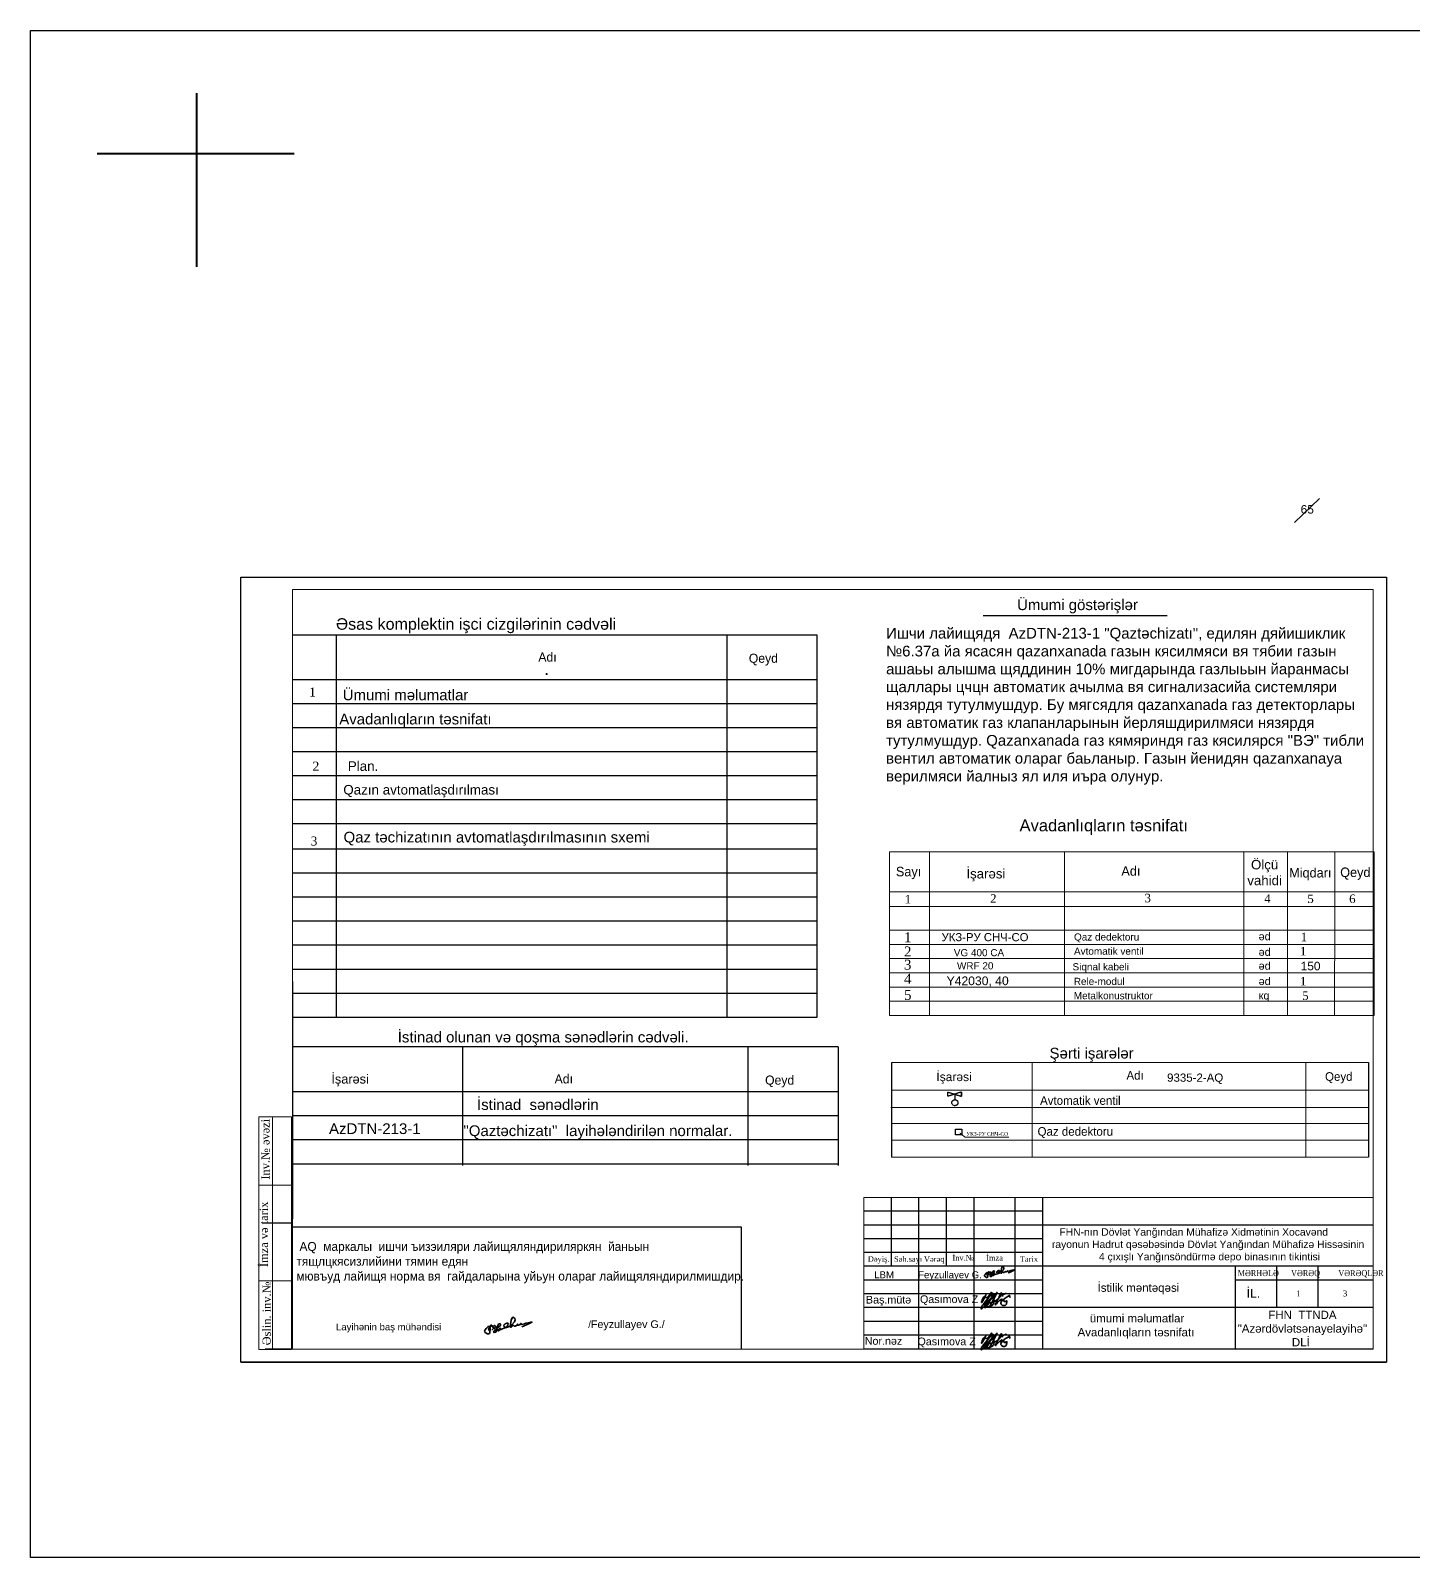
# Model space of a CAD drawing. Header units: metres. Extents: x -32726 to 456644, y -316542 to -32152.
# Drawn here: x -32726 to 17768, y -316542 to -260763 of the extents above; entities that cross this region are included whole.
import ezdxf

# ---------------------------------------------------------------- set-up
doc = ezdxf.new("R2010")
doc.units = ezdxf.units.M
doc.header["$LTSCALE"] = 0.5
doc.linetypes.add('ACAD_ISO02W100', pattern=[15, 12, -3])
doc.linetypes.add('DUZ', pattern=[0])
for name, color, linetype, lineweight in [('0_Ном._пера__21', 7, 'Continuous', 35), ('text', 7, 'Continuous', 5), ('Йїейбїбйещ_Pen_No__255', 7, 'Continuous', 13), ('окна', 140, 'Continuous', 9), ('перегородка', 130, 'Continuous', 20), ('перегородка_Ном._пера__1', 7, 'Continuous', 15), ('размер2_Ном._пера__1', 7, 'Continuous', 15), ('Таблица 05', 7, 'Continuous', 5)]:
    doc.layers.add(name, color=color, linetype=linetype, lineweight=lineweight)
for name, color, linetype in [('_штамп рамка', 7, 'Continuous'), ('Künc ştampının yazısı', 7, 'Continuous'), ('ramka', 7, 'Continuous'), ('Text blocks', 7, 'Continuous'), ('Trees', 92, 'Continuous'), ('ventilaciya', 3, 'Continuous'), ('YAZI', 51, 'Continuous'), ('ФОРМАТ', 7, 'Continuous')]:
    doc.layers.add(name, color=color, linetype=linetype)
doc.styles.add('Arial', font='arial.ttf', dxfattribs={"height": 200})
doc.styles.add('ARİAL', font='arial.ttf')
doc.styles.add('eeee', font='az97l01.TTF')
doc.styles.add('GENERATED_STYLE_1', font='arial.ttf')
doc.styles.get("Standard").update_dxf_attribs({"font": 'arial.ttf', "height": 1})
doc.styles.add('Standart', font='times.ttf')
doc.styles.add('Times New  Roman', font='times.ttf')
doc.styles.add('Times New Roman', font='times.ttf', dxfattribs={"height": 200})
doc.styles.add('TNR', font='times.ttf', dxfattribs={"height": 10})
doc.styles.add('СГЕНЕРИР_СТИЛЬ_2', font='')
doc.styles.add('СГЕНЕРИР_СТИЛЬ_3', font='A3TI(LB).TTF')
doc.styles.get('СГЕНЕРИР_СТИЛЬ_2').set_extended_font_data('Arial Кириллический')

msp = doc.modelspace()

# ---------------------------------------------------------------- linework, layer by layer
at = {"color": 1, "lineweight": 40}
for p, q in [((-26668, -263048), (-26668, -269396)), ((-30299, -265250), (-23103, -265250))]:
    msp.add_line(p, q, dxfattribs=at)
for p, q in [((2058, -282130), (8774, -282130)), ((-23157, -282835), (-16440, -282835))]:
    msp.add_line(p, q)
at = {"color": 0}
for p, q in [((-23157, -282835), (-4012, -282835)), ((-21572, -282835), (-21572, -296815)), ((-7304, -282879), (-7304, -296815)), ((-4012, -282835), (-4012, -296815)), ((-4012, -284481), (-23157, -284481)), ((-4012, -285359), (-23157, -285359)), ((-4012, -286237), (-23157, -286237)), ((-4012, -287115), (-23157, -287115)), ((-4012, -287993), (-23157, -287993)), ((-4012, -288870), (-23157, -288870)), ((-4012, -289743), (-23157, -289743)), ((-4012, -290664), (-23157, -290664)), ((-4012, -291542), (-23157, -291542)), ((-4012, -292420), (-23157, -292420)), ((-4012, -293298), (-23157, -293298)), ((-4012, -294170), (-23157, -294170)), ((-4012, -295064), (-23157, -295064)), ((-23158, -295503), (-23158, -304171)), ((-4012, -295942), (-23157, -295942)), ((-4012, -296815), (-23157, -296815)), ((-3239, -297890), (-23128, -297890)), ((-16955, -297890), (-16955, -302224)), ((-6531, -297890), (-6531, -302224)), ((-3239, -297890), (-3239, -302224)), ((-3239, -299536), (-23128, -299536)), ((-3239, -300414), (-23128, -300414)), ((-3239, -301292), (-23128, -301292)), ((-3239, -302169), (-23128, -302169)), ((-23157, -304463), (-6783, -304463)), ((-6783, -304463), (-6783, -308927)), ((-25046, -309412), (16780, -309412))]:
    msp.add_line(p, q, dxfattribs=at)
at = {"color": 0, "ltscale": 2}
for p, q in [((-1293, -298463), (-1293, -301914)), ((16127, -298463), (16127, -301914))]:
    msp.add_line(p, q, dxfattribs=at)
at = {"color": 0, "lineweight": 25, "ltscale": 0.25}
for p, q in [((-24164, -304314), (-23157, -304314)), ((-24164, -308927), (-23157, -308927))]:
    msp.add_line(p, q, dxfattribs=at)
at = {"color": 0}
msp.add_lwpolyline([(-25046, -280733), (16780, -280733), (16780, -309412), (-25046, -309412)], close=True, dxfattribs=at)
msp.add_lwpolyline([(-25046, -309412), (16780, -309412)], dxfattribs=at)
at = {"layer": '0_Ном._пера__21', "color": 5, "linetype": 'Continuous', "flags": 128}
for points in [[(2197, -306198, -0.300634), (2217, -306168, 0.28025), (2216, -306143, 0.268779), (2186, -306138, 0.122192), (2106, -306247), (2107, -306266, 0.09999), (2171, -306310, 0.200398), (2217, -306307, 0.312914), (2218, -306242, -0.293794)], [(-16002, -308196, -0.300634), (-15972, -308149, 0.28025), (-15973, -308110, 0.268779), (-16020, -308101, 0.122192), (-16145, -308272), (-16143, -308302, 0.09999), (-16044, -308372, 0.200398), (-15972, -308366, 0.312914), (-15969, -308265, -0.293794)]]:
    msp.add_lwpolyline(points, format="xyb", close=True, dxfattribs=at)
for points in [[(2221, -306248, 0.20271), (2236, -306200, -0.083217), (2243, -306119, -0.540975), (2276, -306113), (2288, -306141)], [(2293, -306148), (2319, -306125, -1.034501), (2353, -306152), (2273, -306225)], [(2288, -306141), (2329, -306193), (2364, -306201), (2466, -306124, 1.24964), (2427, -306088, 0.079258), (2371, -306205), (2371, -306255), (2366, -306274), (2324, -306281), (2314, -306260), (2330, -306238), (2397, -306233), (2412, -306229), (2427, -306206), (2421, -306203), (2411, -306219), (2419, -306239), (2432, -306239), (2474, -306208), (2479, -306187), (2471, -306176), (2457, -306187), (2454, -306205), (2462, -306217), (2487, -306211), (2602, -306165), (2640, -306123), (2653, -306086), (2650, -306064), (2620, -306064), (2586, -306080), (2552, -306108), (2559, -306141), (2585, -306158), (2616, -306166), (2642, -306159), (2684, -306140), (2737, -306098), (2799, -306031), (2816, -305986), (2806, -305951), (2771, -305926), (2751, -305937), (2726, -305992), (2710, -306096), (2703, -306141), (2713, -306158), (2727, -306158), (2746, -306128), (2762, -306102), (2776, -306120), (2794, -306131), (2818, -306131), (2851, -306114), (2875, -306097), (2872, -306085), (2865, -306094), (2877, -306109), (2898, -306112), (2917, -306101), (2957, -306077), (2957, -306067), (2947, -306067), (2930, -306084), (2974, -306096), (3032, -306076), (3070, -306063), (3119, -306051), (3180, -306036), (3211, -306036), (3194, -306048), (3169, -306065), (3114, -306089), (3014, -306134), (2975, -306145)], [(2438, -306149), (2432, -306155, -0.434294), (2426, -306155, -0.160262), (2426, -306149), (2428, -306146), (2432, -306145), (2435, -306145)], [(-15861, -308106), (-15796, -308188), (-15741, -308200), (-15582, -308080, 1.24964), (-15643, -308023, 0.079258), (-15730, -308207), (-15730, -308285), (-15738, -308314), (-15804, -308326), (-15820, -308293), (-15794, -308259), (-15689, -308250), (-15666, -308244), (-15643, -308209), (-15651, -308204), (-15667, -308228), (-15654, -308259), (-15635, -308259), (-15569, -308212), (-15561, -308179), (-15573, -308162), (-15596, -308178), (-15601, -308207), (-15587, -308225), (-15549, -308216), (-15369, -308145), (-15310, -308078), (-15289, -308020), (-15294, -307986), (-15340, -307986), (-15394, -308012), (-15447, -308056), (-15436, -308107), (-15395, -308134), (-15346, -308146), (-15307, -308135), (-15240, -308106), (-15158, -308039), (-15060, -307934), (-15034, -307863), (-15049, -307808), (-15104, -307770), (-15135, -307787), (-15175, -307874), (-15199, -308037), (-15210, -308106), (-15195, -308133), (-15173, -308133), (-15144, -308087), (-15118, -308046), (-15096, -308073), (-15068, -308091), (-15031, -308091), (-14978, -308064), (-14940, -308037), (-14946, -308019), (-14957, -308034), (-14938, -308057), (-14905, -308062), (-14876, -308044), (-14813, -308007), (-14813, -307991), (-14829, -307991), (-14854, -308017), (-14786, -308036), (-14696, -308004), (-14636, -307985), (-14559, -307966), (-14463, -307942), (-14415, -307942), (-14442, -307961), (-14481, -307988), (-14567, -308026), (-14724, -308096), (-14784, -308112)], [(-15964, -308274, 0.20271), (-15941, -308199, -0.083217), (-15931, -308072, -0.540975), (-15878, -308063), (-15861, -308106)], [(-15852, -308117), (-15811, -308082, -1.034501), (-15758, -308124), (-15884, -308238)], [(-15625, -308119), (-15634, -308129, -0.434294), (-15644, -308129, -0.160262), (-15644, -308119), (-15640, -308114), (-15634, -308113), (-15629, -308113)]]:
    msp.add_lwpolyline(points, format="xyb", dxfattribs=at)
at = {"layer": '_штамп рамка', "linetype": 'ByBlock', "lineweight": 20}
for points in [[(-23194, -308943), (-24394, -308943), (-24394, -300443), (-23194, -300443)], [(-23894, -302943), (-24394, -302943), (-24394, -300443), (-23894, -300443)], [(-23194, -302943), (-23894, -302943), (-23894, -300443), (-23194, -300443)], [(-23894, -302943), (-24394, -302943), (-24394, -306443), (-23894, -306443)], [(-23894, -306443), (-23194, -306443), (-23194, -302943), (-23894, -302943)], [(-23894, -306443), (-24394, -306443), (-24394, -308943), (-23894, -308943)], [(-23194, -306443), (-23894, -306443), (-23894, -308943), (-23194, -308943)]]:
    msp.add_lwpolyline(points, close=True, dxfattribs=at)
at = {"layer": 'ramka', "color": 244, "linetype": 'DUZ', "lineweight": 30, "ltscale": 0.4, "true_color": 0x991b1e}
msp.add_line((14333, -277861), (13426, -278735), dxfattribs=at)
at = {"layer": 'ramka', "color": 1, "linetype": 'DUZ', "lineweight": 30, "ltscale": 0.4}
msp.add_lwpolyline([(-32726, -260763), (138190, -260763), (138190, -316542), (-32726, -316542)], close=True, dxfattribs=at)
at = {"layer": 'Trees', "color": 5, "lineweight": 35}
for points in [[(2172, -306931), (2084, -307102), (2045, -307164), (2007, -307224), (1999, -307224), (1999, -307215), (1999, -307201), (2005, -307181), (2021, -307136), (2046, -307081), (2073, -307036), (2096, -307010), (2108, -307004), (2117, -307004), (2123, -307012), (2142, -307044), (2155, -307051), (2174, -307054), (2201, -307050), (2219, -307038), (2235, -307026), (2313, -306925), (2362, -306851), (2285, -306968), (2275, -306994), (2091, -307369), (2055, -307416), (2011, -307457), (1994, -307463), (1982, -307461), (1978, -307455), (1978, -307445), (1978, -307431), (1983, -307419), (2035, -307331), (2070, -307285), (2128, -307209), (2253, -307062), (2386, -306918), (2399, -306904), (2416, -306890), (2423, -306890), (2427, -306895), (2424, -306907), (2418, -306927), (2311, -307145), (2209, -307324), (2190, -307355), (2162, -307391), (2136, -307414), (2127, -307418), (2118, -307418), (2115, -307412), (2115, -307403), (2115, -307391), (2119, -307380), (2136, -307349), (2189, -307265), (2227, -307217), (2358, -307064), (2555, -306858), (2563, -306858), (2437, -307124), (2274, -307406)], [(2250, -307006), (2295, -306977), (2327, -306964), (2368, -306953), (2398, -306945), (2424, -306945), (2443, -306945), (2451, -306952), (2466, -306965), (2471, -306987), (2465, -307010), (2439, -307044), (2400, -307073), (2335, -307096), (2301, -307123), (2290, -307137), (2341, -307109), (2360, -307097), (2394, -307075), (2421, -307080), (2435, -307090), (2449, -307120), (2453, -307140), (2455, -307169), (2449, -307227), (2443, -307256), (2433, -307279), (2414, -307302), (2393, -307326), (2368, -307343), (2339, -307361), (2303, -307377), (2279, -307385), (2253, -307387), (2222, -307386), (2195, -307383), (2166, -307376), (2141, -307366), (2119, -307349), (2107, -307324), (2107, -307304), (2114, -307283), (2128, -307271), (2148, -307264), (2162, -307259), (2186, -307255), (2210, -307251), (2285, -307239), (2318, -307235), (2358, -307227), (2375, -307223), (2405, -307213), (2439, -307204), (2497, -307177), (2542, -307146), (2587, -307112), (2633, -307069), (2672, -307027), (2695, -306988), (2708, -306958), (2722, -306922), (2727, -306900), (2727, -306881), (2721, -306874), (2714, -306878), (2706, -306891), (2686, -306919), (2673, -306949), (2644, -307006), (2623, -307057), (2604, -307104), (2585, -307137), (2556, -307192), (2540, -307225), (2525, -307263), (2512, -307295), (2504, -307314), (2509, -307314), (2520, -307295), (2538, -307273), (2567, -307246), (2600, -307210), (2630, -307184), (2658, -307160), (2684, -307135), (2710, -307116), (2730, -307104), (2740, -307104), (2740, -307111), (2733, -307133), (2719, -307155), (2708, -307173), (2705, -307186), (2705, -307196), (2713, -307190), (2828, -307094), (2893, -307042), (2964, -306996), (2995, -306976), (3018, -306967), (3025, -306967), (3020, -306979), (3013, -306996), (3007, -307011), (3010, -307021), (3017, -307025), (3032, -307025), (3048, -307031), (3059, -307035)], [(2800, -307117), (2750, -307169), (2730, -307192), (2712, -307221), (2700, -307239), (2700, -307251), (2704, -307268), (2712, -307286), (2723, -307299), (2735, -307311), (2750, -307326), (2768, -307334), (2789, -307341), (2810, -307344), (2834, -307343), (2850, -307340), (2866, -307332), (2888, -307316), (2901, -307299), (2911, -307286), (2911, -307266), (2911, -307243), (2916, -307209), (2922, -307182), (2922, -307171), (2916, -307169), (2911, -307169), (2891, -307175), (2846, -307191), (2827, -307194), (2820, -307190), (2817, -307180), (2817, -307166), (2817, -307138), (2817, -307125), (2808, -307121), (2796, -307127), (2782, -307136)], [(2762, -307005), (2767, -306973), (2767, -306954), (2797, -306933), (2847, -306912), (2875, -306902), (2886, -306898), (2893, -306898), (2899, -306905)], [(2172, -308424), (2084, -308595), (2045, -308657), (2007, -308717), (1999, -308717), (1999, -308708), (1999, -308694), (2005, -308673), (2021, -308629), (2046, -308574), (2073, -308528), (2096, -308503), (2108, -308497), (2117, -308497), (2123, -308505), (2142, -308537), (2155, -308544), (2174, -308547), (2201, -308542), (2219, -308531), (2235, -308519), (2313, -308418), (2362, -308343), (2285, -308460), (2275, -308487), (2091, -308862), (2055, -308909), (2011, -308950), (1994, -308956), (1982, -308954), (1978, -308948), (1978, -308938), (1978, -308924), (1983, -308912), (2035, -308824), (2070, -308778), (2128, -308702), (2253, -308555), (2386, -308411), (2399, -308397), (2416, -308383), (2423, -308383), (2427, -308388), (2424, -308400), (2418, -308420), (2311, -308638), (2209, -308817), (2190, -308848), (2162, -308884), (2136, -308907), (2127, -308911), (2118, -308911), (2115, -308905), (2115, -308896), (2115, -308884), (2119, -308873), (2136, -308842), (2189, -308757), (2227, -308710), (2358, -308557), (2555, -308351), (2563, -308351), (2437, -308617), (2274, -308899)], [(2250, -308499), (2295, -308470), (2327, -308457), (2368, -308445), (2398, -308438), (2424, -308438), (2443, -308438), (2451, -308444), (2466, -308458), (2471, -308480), (2465, -308503), (2439, -308537), (2400, -308565), (2335, -308589), (2301, -308616), (2290, -308630), (2341, -308601), (2360, -308590), (2394, -308568), (2421, -308572), (2435, -308583), (2449, -308613), (2453, -308633), (2455, -308662), (2449, -308720), (2443, -308749), (2433, -308772), (2414, -308794), (2393, -308819), (2368, -308836), (2339, -308854), (2303, -308870), (2279, -308878), (2253, -308880), (2222, -308879), (2195, -308876), (2166, -308869), (2141, -308859), (2119, -308842), (2107, -308817), (2107, -308797), (2114, -308776), (2128, -308764), (2148, -308756), (2162, -308751), (2186, -308748), (2210, -308744), (2285, -308732), (2318, -308728), (2358, -308720), (2375, -308716), (2405, -308706), (2439, -308697), (2497, -308669), (2542, -308639), (2587, -308604), (2633, -308562), (2672, -308520), (2695, -308481), (2708, -308451), (2722, -308415), (2727, -308393), (2727, -308374), (2721, -308366), (2714, -308371), (2706, -308384), (2686, -308412), (2673, -308442), (2644, -308499), (2623, -308550), (2604, -308596), (2585, -308630), (2556, -308685), (2540, -308718), (2525, -308756), (2512, -308787), (2504, -308806), (2509, -308806), (2520, -308788), (2538, -308766), (2567, -308739), (2600, -308703), (2630, -308676), (2658, -308653), (2684, -308627), (2710, -308609), (2730, -308596), (2740, -308596), (2740, -308603), (2733, -308625), (2719, -308648), (2708, -308665), (2705, -308679), (2705, -308689), (2713, -308683), (2828, -308586), (2893, -308535), (2964, -308489), (2995, -308469), (3018, -308460), (3025, -308460), (3020, -308472), (3013, -308488), (3007, -308504), (3010, -308514), (3017, -308518), (3032, -308518), (3048, -308524), (3059, -308528)], [(2762, -308498), (2767, -308466), (2767, -308446), (2797, -308425), (2847, -308405), (2875, -308395), (2886, -308391), (2893, -308391), (2899, -308397)], [(2800, -308610), (2750, -308662), (2730, -308685), (2712, -308714), (2700, -308732), (2700, -308744), (2704, -308761), (2712, -308779), (2723, -308792), (2735, -308804), (2750, -308819), (2768, -308826), (2789, -308834), (2810, -308837), (2834, -308835), (2850, -308833), (2866, -308825), (2888, -308809), (2901, -308792), (2911, -308779), (2911, -308759), (2911, -308736), (2916, -308702), (2922, -308674), (2922, -308664), (2916, -308661), (2911, -308661), (2891, -308668), (2846, -308684), (2827, -308687), (2820, -308683), (2817, -308672), (2817, -308659), (2817, -308631), (2817, -308618), (2808, -308614), (2796, -308620), (2782, -308629)]]:
    msp.add_lwpolyline(points, dxfattribs=at)
at = {"layer": 'окна', "color": 0, "ltscale": 2}
for p, q in [((-1361, -290760), (16328, -290760)), ((-1361, -290760), (-1361, -296742)), ((102, -290760), (102, -292762)), ((5029, -290760), (5029, -292762)), ((11577, -290760), (11577, -292762)), ((13172, -290760), (13172, -292762)), ((14893, -290760), (14893, -292762)), ((16328, -290760), (16328, -296742)), ((-1361, -292221), (16328, -292221)), ((-1361, -292762), (16328, -292762)), ((102, -292762), (101, -296742)), ((5029, -292762), (5022, -296742)), ((11569, -292595), (11569, -296742)), ((13169, -292762), (13169, -296742)), ((14893, -292762), (14891, -296742)), ((-1361, -293630), (16328, -293630)), ((-1361, -293630), (-1361, -296742)), ((-1361, -294148), (16328, -294148)), ((-1361, -294667), (16328, -294667)), ((-1361, -295186), (16328, -295186)), ((-1361, -295705), (16328, -295705)), ((-1361, -296223), (16328, -296223)), ((-1361, -296742), (16328, -296742)), ((-1293, -298463), (16127, -298463)), ((3852, -298463), (3852, -299466)), ((13838, -298463), (13833, -301914)), ((-1293, -299466), (16127, -299466)), ((3852, -299466), (3852, -301914)), ((-1311, -300106), (16108, -300106)), ((-1293, -300690), (16127, -300690)), ((-1293, -301302), (16127, -301302)), ((-1293, -301914), (16127, -301914))]:
    msp.add_line(p, q, dxfattribs=at)
at = {"layer": 'Таблица 05', "color": 0, "linetype": 'ACAD_ISO02W100', "lineweight": 30}
for p, q in [((769, -299696), (769, -299541)), ((769, -299541), (1264, -299696)), ((1264, -299541), (769, -299696)), ((1024, -299623), (1024, -299816)), ((1264, -299541), (1264, -299696)), ((1264, -299696), (1264, -299541))]:
    msp.add_line(p, q, dxfattribs=at)
at = {"layer": 'Таблица 05', "color": 0, "linetype": 'ACAD_ISO02W100', "lineweight": 13}
for p, q in [((1208, -301040), (1385, -301183)), ((1385, -301183), (2998, -301183))]:
    msp.add_line(p, q, dxfattribs=at)
at = {"layer": 'Таблица 05', "color": 0, "linetype": 'ACAD_ISO02W100', "lineweight": 30}
msp.add_lwpolyline([(1043, -300897), (1278, -300897), (1278, -301100), (1043, -301100)], close=True, dxfattribs=at)
msp.add_circle((1024, -299931), 110, dxfattribs=at)
at = {"layer": 'ФОРМАТ', "color": 0, "lineweight": 5}
for p, q in [((-23157, -281182), (-23157, -308927)), ((16296, -281182), (-23157, -281182)), ((16296, -281182), (16296, -308928)), ((16296, -308928), (-23931, -308928))]:
    msp.add_line(p, q, dxfattribs=at)
at = {"layer": 'ФОРМАТ', "lineweight": 18}
for points in [[(16299, -303393), (-2297, -303393)], [(-2297, -308922), (-2297, -303393)], [(4236, -303393), (-2297, -303393)], [(16299, -308922), (16299, -303393)], [(16299, -308922), (-2297, -308922)]]:
    msp.add_lwpolyline(points, dxfattribs=at)
at = {"layer": 'ФОРМАТ'}
for points in [[(-1292, -305906), (-1292, -303393)], [(-287, -308922), (-287, -303393)], [(718, -305906), (718, -303393)], [(1723, -308922), (1723, -303393)], [(3231, -308922), (3231, -303393)], [(4236, -308922), (4236, -303393)], [(4236, -303896), (-2297, -303896)], [(4236, -304399), (-2297, -304399)], [(16299, -304399), (4236, -304399)], [(4236, -304901), (-2297, -304901)], [(4236, -305404), (-2297, -305404)], [(16299, -305906), (-2297, -305906)], [(11273, -308922), (11273, -305906)], [(12781, -307414), (12781, -305906)], [(14289, -307414), (14289, -305906)], [(4236, -306409), (-2297, -306409)], [(16299, -306409), (11273, -306409)], [(4236, -306912), (-2297, -306912)], [(4236, -307414), (-2297, -307414)], [(16299, -307414), (4236, -307414)], [(4236, -307917), (-2297, -307917)], [(4236, -308420), (-2297, -308420)]]:
    msp.add_lwpolyline(points, dxfattribs=at)

# ---------------------------------------------------------------- texts
at = {"color": 0, "lineweight": 25, "ltscale": 2, "style": 'ARİAL'}
msp.add_text(' Əsas komplektin işci cizgilərinin cədvəli  ', height=420.34, dxfattribs=at).set_placement((-21737, -282652))
at = {"color": 0, "style": 'Times New  Roman'}
msp.add_text('.', height=439, dxfattribs=at).set_placement((-13967, -284301))
at = {"color": 7, "lineweight": 25, "insert": (5500, -281799), "char_height": 391.98, "width": 11959.36, "attachment_point": 5, "style": 'ARİAL'}
msp.add_mtext('\\A1;{\\fArial|b0|i0|c238|p34;Ümumi} {\\fArial|b0|i0|c238|p34;göstərişlər}', dxfattribs=at)
at = {"color": 0}
for s, insert, char_height, width, attachment_point, style in [('{\\fArial (Azeri Lat)|b0|i0|c204|p34;Ишчи лайищядя  AzDTN-213-1 "Qazt\\fArial|b0|i0|c238|p38;ə\\fArial (Azeri Lat)|b0|i0|c204|p34;chizat\\fArial|b0|i0|c238|p38;ı\\fArial (Azeri Lat)|b0|i0|c204|p34;", едилян дяйишиклик №6.37а йа ясасян qazanxanada газын кясилмяси вя тябии газын ашаьы алышма щяддинин 10% мигдарында газлыьын йаранмасы щаллары цчцн автоматик ачылма вя сигнализасийа системляри нязярдя тутулмушдур. Бу мягсядля qazanxanada газ детекторлары вя автоматик газ клапанларынын йерляшдирилмяси нязярдя тутулмушдур. Qazanxanada газ кямяриндя газ кясилярся "ВЭ" тибли вентил автоматик олараг баьланыр. Газын йенидян qazanxanaya верилмяси йалныз ял иля иъра олунур.}', (-1487, -282583), 391.407, 17538.36, 1, 'СГЕНЕРИР_СТИЛЬ_2'), ('\\A1;{\\fArial|b0|i0|c238|p34;Avadanlıqların təsnifatı}', (-18673, -285974), 391.41, 12204.94, 5, 'ARİAL'), ('\\A1;{\\fArial|b0|i0|c238|p34;Avadanlıqların təsnifatı}', (6460, -289865), 432.81, 13495.81, 5, 'ARİAL'), ('   {\\H1.5679x;  "Qazt\\fArial|b0|i0|c238|p34;əchizatı"\\fArial|b0|i0|c204|p34;  l\\fArial|b0|i0|c238|p34;ayihələndirilən normalar.\\fArial|b0|i0|c204|p34; }', (-17515, -300757), 250, 17538.36, 1, 'Arial'), ('\\A1;Avadanl{\\fArial|b0|i0|c238|p34;ı}qlar{\\fArial|b0|i0|c238|p34;ı}n t{\\fArial|b0|i0|c238|p34;ə}snifat{\\fArial|b0|i0|c238|p34;ı}', (7636, -308360), 300, 12204.94, 5, 'ARİAL')]:
    msp.add_mtext(s, dxfattribs=dict(at, insert=insert, char_height=char_height, width=width, attachment_point=attachment_point, style=style))
at = {"color": 7, "width": 33269.75, "attachment_point": 5, "style": 'ARİAL'}
for s, insert, char_height in [('{\\fArial|b0|i0|c238|p34;Ümumi məlumatlar}', (-19034, -285034), 391.41), ('ümumi m{\\fArial|b0|i0|c238|p34;ə}lumatlar', (7675, -307807), 300)]:
    msp.add_mtext(s, dxfattribs=dict(at, insert=insert, char_height=char_height))
at = {"lineweight": 18, "insert": (-22734, -287636), "char_height": 300, "width": 4100.8, "attachment_point": 4, "style": 'ARİAL'}
msp.add_mtext('         {\\H1.1667x;    \\fArial|b0|i0|c238|p34;Plan.}', dxfattribs=at)
at = {"color": 0, "lineweight": 18, "insert": (-21307, -288322), "char_height": 350, "width": 10543.73, "attachment_point": 1, "style": 'ARİAL'}
msp.add_mtext('{\\fArial|b0|i0|c238|p34;Qazın avtomatlaşdırılması}', dxfattribs=at)
at = {"color": 0, "linetype": 'ByBlock', "lineweight": -2, "attachment_point": 4}
for s, insert, char_height, width, style in [('УКЗ-РУ СНЧ-СО', (537, -293883), 296.02, 8761.6, 'ARİAL'), ('AzDTN-213-1 ', (-21829, -300881), 391.98, 10063.42, 'Arial')]:
    msp.add_mtext(s, dxfattribs=dict(at, insert=insert, char_height=char_height, width=width, style=style))
at = {"linetype": 'ByBlock', "lineweight": 20, "char_height": 300, "attachment_point": 1, "rotation": 90, "style": 'TNR'}
for s, insert, width in [('{\\fTimes New Roman|b0|i0|c238|p18; Inv.№ əvəzi}', (-24301, -302853), 4158.84), ('{\\fTimes New Roman|b0|i0|c238|p18;İmza və tarix}', (-24358, -305934), 5529.19), ('Ə{\\fTimes New Roman|b0|i0|c238|p18;slin. inv.№}', (-24254, -308795), 4835.15)]:
    msp.add_mtext(s, dxfattribs=dict(at, insert=insert, width=width))
at = {"color": 0, "linetype": 'ByBlock', "lineweight": -2, "insert": (1437, -301068), "char_height": 134.29, "width": 3974.68, "attachment_point": 4}
msp.add_mtext('{\\fTimes New Roman|b0|i0|c204|p18;УКЗ-РУ СНЧ-СО}', dxfattribs=at)
at = {"color": 0, "lineweight": -2, "ltscale": 2, "insert": (-23019, -304372), "char_height": 387.619, "width": 16658.03, "attachment_point": 1, "style": 'eeee'}
msp.add_mtext(' \\P{\\H0.7778x; \\H1.078x;AQ  \\fA3 Arial AzLat|b0|i0|c204|p34;маркалы  ишчи ъизэиляри лайищяляндириляркян  йаньын тящлцкясизлийини тямин едян\\Pмювъуд лайищя норма вя  гайдаларына уйьун олараг лайищяляндирилмишдир.     \\H1.0501x;           \\H1.1358x;           \\P }', dxfattribs=at)
at = {"color": 7, "linetype": 'ByBlock', "lineweight": 20, "insert": (44, -306255), "char_height": 251.955, "width": 4470.77, "attachment_point": 5}
msp.add_mtext('{\\fArial|b0|i0|c238|p34;LBM  \\fArial|b0|i0|c0|p34;   \\fArial|b0|i0|c238|p34; \\fArial|b0|i0|c0|p34;   \\fArial|b0|i0|c238|p34;Feyzullayev G.}', dxfattribs=at)
at = {"lineweight": 13, "insert": (6235, -306733), "char_height": 300, "width": 6308.87, "attachment_point": 4}
msp.add_mtext('{\\fArial|b0|i0|c238|p34;İstilik məntəqəsi}', dxfattribs=at)
at = {"lineweight": 20}
for s, insert, char_height, width, attachment_point in [('{\\fArial|b0|i0|c238|p34;\\H1.12x;Baş.mütə\\H0.89286x;   \\fArial|b0|i0|c204|p34; \\fArial|b0|i0|c238|p34;  }', (-2224, -307169), 250, 4279.93, 4), ('{\\fArial|b0|i0|c238|p34; FHN  TTNDA\\P "Az\\fArial|b0|i0|c0|p34;ə\\fArial|b0|i0|c238|p34;rdövl\\fArial|b0|i0|c0|p34;ə\\fArial|b0|i0|c238|p34;tsənayelayih\\fArial|b0|i0|c0|p34;ə\\fArial|b0|i0|c238|p34;" DLİ}', (13655, -308180), 300, 5000, 5), ('{\\fArial|b0|i0|c0|p34;\\H1.12x;Nor\\fArial|b0|i0|c238|p34;.\\fArial|b0|i0|c0|p34;n\\fArial|b0|i0|c238|p34;ə\\fArial|b0|i0|c0|p34;z\\fArial|b0|i0|c238|p34;\\H0.89286x;   \\fArial|b0|i0|c0|p34; \\fArial|b0|i0|c238|p34;  }', (-2267, -308634), 250, 4279.93, 4)]:
    msp.add_mtext(s, dxfattribs=dict(at, insert=insert, char_height=char_height, width=width, attachment_point=attachment_point))
at = {"color": 7, "lineweight": 20, "char_height": 250, "width": 5564.42, "attachment_point": 5}
for s, insert in [('{\\fArial|b0|i0|c238|p34;    \\fArial|b0|i0|c204|p34;   \\fArial|b0|i0|c238|p34;     \\fArial|b0|i0|c0|p34;\\H1.12x;Qas\\fArial|b0|i0|c238|p34;ımova Z}', (233, -307147)), ('{\\fArial|b0|i0|c238|p34;    \\fArial|b0|i0|c204|p34;   \\fArial|b0|i0|c238|p34;     \\fArial|b0|i0|c0|p34;/\\fArial|b0|i0|c238|p34;\\H1.12x;Feyzullayev G.\\fArial|b0|i0|c0|p34;/}', (-11549, -308063)), ('{\\fArial|b0|i0|c238|p34;    \\fArial|b0|i0|c204|p34;   \\fArial|b0|i0|c238|p34;     \\fArial|b0|i0|c0|p34;\\H1.12x;Qas\\fArial|b0|i0|c238|p34;ımova Z}', (141, -308688))]:
    msp.add_mtext(s, dxfattribs=dict(at, insert=insert))
at = {"layer": 'Künc ştampının yazısı', "color": 0, "char_height": 219, "attachment_point": 5, "style": 'Times New  Roman'}
for s, insert in [('1', (13563, -306899)), ('3', (15270, -306899))]:
    msp.add_mtext(s, dxfattribs=dict(at, insert=insert))
at = {"layer": 'ramka', "color": 0, "lineweight": 18, "ltscale": 0.4, "insert": (-32674, -298864), "char_height": 5220, "width": 184063.73, "attachment_point": 1}
msp.add_mtext('{\\fArial|b0|i0|c238|p34;                    \\H0.05747x;        9335-2-AQ}', dxfattribs=at)
at = {"layer": 'text', "color": 0, "insert": (-19652, -308160), "char_height": 250, "width": 7326.28, "attachment_point": 5, "style": 'ARİAL'}
msp.add_mtext('{\\fArial|b0|i0|c238|p34;Layihənin baş mühəndisi}', dxfattribs=at)
at = {"layer": 'Text blocks', "color": 0, "linetype": 'Continuous', "lineweight": 18, "insert": (-15707, -290288), "char_height": 391.41, "width": 16629.32, "attachment_point": 5, "line_spacing_factor": 0.922589, "style": 'GENERATED_STYLE_1'}
msp.add_mtext('\\A1;Qaz t{\\fArial|b0|i0|c238|p38;əchizatının avtomatlaşdırılmasının sxemi}', dxfattribs=at)
at = {"layer": 'ventilaciya', "color": 0, "char_height": 329, "width": 6328.8, "attachment_point": 5, "style": 'Times New  Roman'}
for s, insert in [('1', (-22431, -284928)), ('2', (-22307, -287636)), ('3', (-22377, -290373))]:
    msp.add_mtext(s, dxfattribs=dict(at, insert=insert))
at = {"layer": 'YAZI', "color": 0, "lineweight": 25, "insert": (11678, -306734), "char_height": 318.62, "attachment_point": 1, "style": 'ARİAL'}
msp.add_mtext('{\\fArial|b0|i0|c238|p34;İL}.       ', dxfattribs=at)
at = {"layer": 'Йїейбїбйещ_Pen_No__255', "color": 7, "linetype": 'Continuous', "lineweight": 13, "attachment_point": 8, "line_spacing_factor": 1.031546, "style": 'ARİAL'}
for s, insert, char_height, width in [('\\A1;\\pxqc;\\P{\\fArial|b0|i0|c238|p34;İstinad olunan və qoşma sənədlərin cədvəli.}', (-14008, -297849), 391.97, 12255), ('\\A1;\\pxqc;\\P{\\fArial|b0|i0|c238|p34;\\H1.1669x;İstinad  sənədlərin}', (-14202, -300201), 335.92, 10502.54)]:
    msp.add_mtext(s, dxfattribs=dict(at, insert=insert, char_height=char_height, width=width))
at = {"layer": 'окна', "color": 0, "ltscale": 2, "style": 'Times New  Roman'}
for s, height, p in [('1', 311, (-810, -292652)), ('2', 311, (2310, -292623)), ('3', 311, (7948, -292608)), ('4', 311, (12320, -292626)), ('5', 311, (13893, -292636)), ('6', 311, (15421, -292636)), (' 1', 363.1, (-973, -294068)), (' 2', 363.1, (-973, -294587)), (' 3', 363.1, (-973, -295067)), (' 4', 363.1, (-973, -295586)), ('5', 363, (-834, -296174))]:
    msp.add_text(s, height=height, dxfattribs=at).set_placement(p)
at = {"layer": 'окна', "color": 0, "ltscale": 2, "attachment_point": 1}
for s, insert, char_height, width, style in [('{\\fArial|b0|i0|c238|p34;65}', (13649, -278098), 311.27, 1031.33, 'ARİAL'), ('Qaz dedektoru', (5373, -293745), 259.92, 7586.78, 'ARİAL'), ('{\\fArial|b0|i0|c238|p34;əd}', (12115, -293711), 283.49, 1031.33, 'ARİAL'), ('1', (13651, -293720), 311, 1031.33, 'Times New  Roman'), ('VG 400 СА', (986, -294319), 259.9, 2116.99, 'ARİAL'), ('Аvtomatik ventil', (5373, -294264), 259.92, 7586.78, 'ARİAL'), ('{\\fArial|b0|i0|c238|p34;əd}', (12115, -294281), 283.49, 1031.33, 'ARİAL'), ('1', (13622, -294239), 311, 1031.33, 'Times New  Roman'), ('WRF 20', (1101, -294799), 259.9, 2116.99, 'ARİAL'), ('Siqnal kabeli', (5321, -294834), 259.92, 7586.78, 'ARİAL'), ('{\\fArial|b0|i0|c238|p34;əd}', (12115, -294787), 283.49, 1031.33, 'ARİAL'), ('{\\fArial|b0|i0|c238|p34;150}', (13649, -294781), 311.27, 1031.33, 'ARİAL'), ('Rele-modul', (5366, -295368), 259.9, 7586.78, 'ARİAL'), ('{\\fArial|b0|i0|c238|p34;əd}', (12115, -295349), 283.49, 1031.33, 'ARİAL'), ('1', (13622, -295336), 311, 1031.33, 'Times New  Roman'), ('Мetalkonustruktor', (5366, -295889), 259.92, 7586.78, 'ARİAL'), ('кq', (12118, -295874), 283.5, 1031.33, 'ARİAL'), ('5', (13704, -295866), 311, 1031.33, 'Times New  Roman')]:
    msp.add_mtext(s, dxfattribs=dict(at, insert=insert, char_height=char_height, width=width, style=style))
at = {"layer": 'перегородка', "color": 0, "style": 'ARİAL'}
msp.add_text('Y42030, 40', height=317.3, dxfattribs=at).set_placement((722, -295636))
at = {"layer": 'перегородка_Ном._пера__1', "linetype": 'Continuous', "attachment_point": 8, "style": 'СГЕНЕРИР_СТИЛЬ_3'}
for s, insert, char_height in [('{\\fAzL Arial|b0|i0|c204|p34;Ad\\fArial|b0|i0|c238|p38;ı}', (-13848, -283819), 332.83), ('{\\fAzL Arial|b0|i0|c204|p34;Qeyd}', (-5968, -283960), 332.83), ('{\\fArial|b0|i0|c238|p34;Ölçü\\Pvahidi}', (12333, -291988), 346.04), ('{\\fAzL Arial|b0|i0|c204|p34;Say\\fArial|b0|i0|c238|p34;ı}', (-664, -291764), 346.04), ('{\\fArial|b0|i0|c238|p38;İşarəsi}', (2156, -291843), 346.04), ('{\\fAzL Arial|b0|i0|c204|p34;Ad\\fArial|b0|i0|c238|p38;ı}', (7453, -291643), 346.04), ('{\\fAzL Arial|b0|i0|c204|p34;Miqdar\\fArial|b0|i0|c238|p34;ı}', (14003, -291807), 346.04), ('{\\fAzL Arial|b0|i0|c204|p34;Qeyd}', (15646, -291790), 346.04), ('{\\fArial|b0|i0|c238|p38;Şərti işarələr}', (6016, -298437), 391.97), ('{\\fArial|b0|i0|c238|p38;İşarəsi}', (-21059, -299333), 332.83), ('{\\fAzL Arial|b0|i0|c204|p34;Ad\\fArial|b0|i0|c238|p38;ı}', (-13254, -299230), 332.83), ('{\\fAzL Arial|b0|i0|c204|p34;Qeyd}', (-5374, -299371), 332.83), ('{\\fArial|b0|i0|c238|p38;İşarəsi}', (994, -299238), 314.03), ('{\\fAzL Arial|b0|i0|c204|p34;Ad\\fArial|b0|i0|c238|p38;ı}', (7607, -299092), 314.03), ('{\\fAzL Arial|b0|i0|c204|p34;Qeyd}', (15042, -299225), 314.03), ('{\\fAzL Arial|b0|i0|c204|p34;Avtomatik ventil}', (5605, -300012), 314.03), ('{\\fAzL Arial|b0|i0|c204|p34;Qaz dedektoru}', (5421, -301223), 314.03)]:
    msp.add_mtext(s, dxfattribs=dict(at, insert=insert, char_height=char_height))
at = {"layer": 'размер2_Ном._пера__1', "linetype": 'Continuous', "lineweight": 18, "insert": (9744, -305143), "char_height": 269.98, "attachment_point": 5, "style": 'Standart'}
msp.add_mtext('{\\fArial|b0|i0|c238|p34;\\C7;FHN-nın Dövlət Yanğından Mühafizə Xidmətinin Xocavənd\\P          rayonun Hadrut qəsəbəsində Dövlət Yanğından Mühafizə Hissəsinin \\P           4 çıxışlı Yanğınsöndürmə depo binasının tikintisi}', dxfattribs=at)
at = {"layer": 'ФОРМАТ', "lineweight": 0, "width": 15469.79, "attachment_point": 1, "line_spacing_factor": 0.7, "style": 'Times New Roman'}
for s, insert, char_height in [('Dəyiş.', (-2156, -305537), 201), ('{\\fTimes New Roman|b0|i0|c0|p18;Sah.say\\fTimes New Roman|b0|i0|c238|p18;ı}', (-1199, -305541), 201.04), ('{\\fTimes New Roman|b0|i0|c0|p18;V\\fTimes New Roman|b0|i0|c238|p18;ərəq}', (-107, -305541), 201.04), ('{\\fTimes New Roman|b0|i0|c238|p18;İnv\\fTimes New Roman|b0|i0|c0|p18;.\\fTimes New Roman|b0|i0|c204|p18;№}', (935, -305498), 201.041), ('{\\fTimes New Roman|b0|i0|c238|p18;İmza}', (2166, -305497), 201.04), ('{\\fTimes New Roman|b0|i0|c238|p18;Tarix}', (3394, -305539), 201.04)]:
    msp.add_mtext(s, dxfattribs=dict(at, insert=insert, char_height=char_height))
at = {"layer": 'ФОРМАТ', "color": 7, "lineweight": 0, "insert": (11352, -306044), "char_height": 221.14, "width": 4758.07, "attachment_point": 1, "style": 'Times New Roman'}
msp.add_mtext('{\\W0.8;MƏRHƏLƏ      VƏRƏQ         VƏRƏQLƏR}', dxfattribs=at)

doc.saveas('drawing.dxf')
